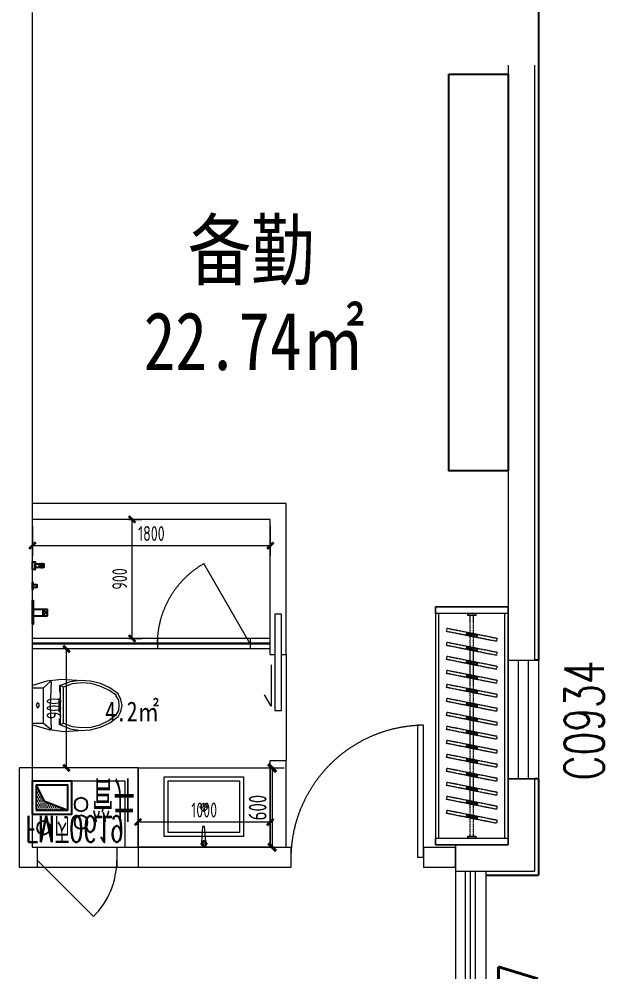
# Model space of a CAD drawing. Header units: millimetres. Extents: x 164760 to 3716174, y -1766400 to 11969.
# Drawn here: x 3556295 to 3560719, y -1753243 to -1746032 of the extents above; entities that cross this region are included whole.
import ezdxf

# ---------------------------------------------------------------- set-up
doc = ezdxf.new("R2010")
doc.units = ezdxf.units.MM
doc.header["$LTSCALE"] = 1000
doc.set_wipeout_variables(frame=1)
for name, pattern in [('DASH', [0.35, 0.25, -0.1]), ('DOT', [0.2, 0.1, -0.1]), ('HIDDEN', [0.375, 0.25, -0.125, 0, 0])]:
    doc.linetypes.add(name, pattern=pattern)
doc.layers.get('0').update_dxf_attribs({"color": 253, "linetype": 'CONTINUOUS'})
doc.layers.get('Defpoints').update_dxf_attribs({"color": 250, "linetype": 'CONTINUOUS', "lineweight": 0})
for name, color, linetype in [('DIM_LEAD', 253, 'CONTINUOUS'), ('FC-Text Annotation', 253, 'CONTINUOUS'), ('FF-FIXT', 253, 'CONTINUOUS'), ('SURFACE', 253, 'CONTINUOUS'), ('VPIPE-污水', 253, 'CONTINUOUS'), ('VPIPE-热给水', 253, 'CONTINUOUS'), ('VPIPE-给水', 253, 'CONTINUOUS'), ('WINDOW_TEXT', 253, 'CONTINUOUS'), ('填充', 253, 'CONTINUOUS'), ('平面家具', 253, 'CONTINUOUS'), ('洁具', 253, 'CONTINUOUS'), ('风道（排气道）', 253, 'CONTINUOUS')]:
    doc.layers.add(name, color=color, linetype=linetype)
for name, color, linetype, lineweight in [('DOOR【门】', 253, 'CONTINUOUS', 0), ('FF-Door【门】', 253, 'CONTINUOUS', 0), ('FF-FIXT【洁具】', 253, 'CONTINUOUS', 0), ('FF-FURN【成品家具】', 253, 'CONTINUOUS', 0), ('FF-FURN【成品家私】', 253, 'CONTINUOUS', 0), ('MK【门槛线】', 253, 'CONTINUOUS', 0), ('RC-Dim【天花尺寸】', 253, 'CONTINUOUS', 0), ('RC-Text【天花文字】', 253, 'CONTINUOUS', 0), ('TXT【平面空间文字】', 253, 'CONTINUOUS', 0), ('WALL', 253, 'CONTINUOUS', 0), ('Wall【墙体】', 253, 'CONTINUOUS', 0), ('Wall【新建墙】', 253, 'CONTINUOUS', 0), ('WINDOW', 253, 'CONTINUOUS', 0), ('Xline【辅助线】', 253, 'CONTINUOUS', 0)]:
    doc.layers.add(name, color=color, linetype=linetype, lineweight=lineweight)
doc.styles.add('-宋体', font='', dxfattribs={"width": 0.8})
doc.styles.add('_TCH_WINDOW', font='SIMPLEX', dxfattribs={"bigfont": 'GBCBIG'})
doc.styles.get("Standard").update_dxf_attribs({"font": 'GBENOR', "bigfont": 'GBCBIG'})
doc.styles.add('SUN', font='romans.shx', dxfattribs={"width": 0.8, "bigfont": 'hzdx.shx'})
doc.styles.add('尺寸标注', font='ARCHS.SHX', dxfattribs={"width": 0.8})
doc.styles.add('文字', font='')
doc.styles.get('-宋体').set_extended_font_data('SimSun')
doc.styles.get('文字').set_extended_font_data('SimSun')
doc.dimstyles.new('海龙1：50', dxfattribs={"dimscale": 50, "dimtxt": 2.5, "dimasz": 1, "dimexe": 1, "dimexo": 1, "dimgap": 0.7, "dimtad": 1, "dimdec": 0, "dimrnd": 5, "dimdsep": 46, "dimtxsty": '尺寸标注', "dimblk": 'ARCHTICK', "dimblk1": 'ARCHTICK', "dimblk2": 'ARCHTICK', "dimcen": 1, "dimclrd": 44, "dimclre": 44, "dimclrt": 2, "dimadec": 0, "dimazin": 0, "dimtfac": 1, "dimtdec": 0, "dimtix": 1, "dimtmove": 2, "dimatfit": 3, "dimldrblk": 'hl_arrow2', "dimfxl": 5, "dimfxlon": 1, "dimarcsym": 0})
doc.dimstyles.new('海龙_1：60', dxfattribs={"dimscale": 60, "dimtxt": 2.25, "dimasz": 1, "dimexe": 1.5, "dimexo": 1, "dimgap": 0.7, "dimtad": 1, "dimdec": 0, "dimrnd": 5, "dimdsep": 46, "dimtxsty": '尺寸标注', "dimblk": 'ARCHTICK', "dimblk1": 'ARCHTICK', "dimblk2": 'ARCHTICK', "dimcen": 1, "dimclrd": 44, "dimclre": 44, "dimclrt": 2, "dimadec": 0, "dimazin": 0, "dimtfac": 1, "dimtdec": 0, "dimtix": 1, "dimtmove": 2, "dimatfit": 3, "dimldrblk": 'hl_arrow2', "dimfxl": 5, "dimfxlon": 1, "dimarcsym": 0})

# ---------------------------------------------------------------- blocks, each defined once
blk = doc.blocks.new('$TCHSYS$WIN2D')
for p, q in [((-0.5, 0.5), (0.5, 0.5)), ((-0.5, 0.5), (-0.5, -0.5)), ((0.5, 0.5), (0.5, -0.5)), ((0.5, 0.1667), (-0.5, 0.1667)), ((0.5, -0.1667), (-0.5, -0.1667)), ((-0.5, -0.5), (0.5, -0.5))]:
    blk.add_line(p, q)
blk = doc.blocks.new('$WINLIB2D$00000005')
for p, q in [((-0.5, 0.5), (0.5, 0.5)), ((-0.5, 0.5), (-0.5, -0.5)), ((0.5, -0.5), (0.5, 0.5)), ((0.5, 0.1667), (-0.5, 0.1667)), ((0.5, 0), (-0.5, 0)), ((0.5, -0.1667), (-0.5, -0.1667)), ((-0.5, -0.5), (0.5, -0.5))]:
    blk.add_line(p, q)
blk = doc.blocks.new('海龙0819133999')
at = {"layer": 'SURFACE'}
for p in [(118.1, 10500), (-281.9, 9840)]:
    blk.add_line(p, (118.1, 9840), dxfattribs=at)
at = {"layer": 'WALL'}
for p, q in [((-111.9, 10500), (-111.9, 10070)), ((88.1, 9870), (88.1, 10500)), ((-511.9, 10070), (-511.9, 9870)), ((-511.9, 10070), (-111.9, 10070)), ((-511.9, 9870), (-311.9, 9870)), ((-311.9, 9870), (88.1, 9870))]:
    blk.add_line(p, q, dxfattribs=at)
at = {"layer": 'Wall【墙体】', "color": 6}
blk.add_line((-511.9, 9900), (-511.9, 10050), dxfattribs=at)
at = {"layer": 'WINDOW'}
ref = blk.add_blockref('$WINLIB2D$00000005', (-396.9, 9000), dxfattribs=dict(at, xscale=1740, yscale=-230, zscale=1740, rotation=270))
ref.add_attrib('A', 'C1727', (111.9, 8263.1), dxfattribs={"layer": 'WINDOW_TEXT', "height": 297.5, "rotation": 90, "style": '_TCH_WINDOW', "width": 0.705882})
blk = doc.blocks.new('海龙0826114458')
for points in [[(-275, 1750), (-275, 1800), (275, 1800), (275, 1750)], [(275, 0), (275, 1800), (-275, 1800), (-275, 0)], [(275, 50), (275, 0), (-275, 0), (-275, 50)]]:
    blk.add_lwpolyline(points, close=True)
at = {"color": 8}
for points in [[(-250, 50), (-250, 1750)], [(250, 50), (250, 1750)]]:
    blk.add_lwpolyline(points, dxfattribs=at)
for points in [[(-30, 1735), (-30, 1750), (30, 1750), (30, 1735)], [(-30, 1735), (-30, 1750), (30, 1750), (30, 1735)], [(30, 65), (30, 50), (-30, 50), (-30, 65)]]:
    blk.add_lwpolyline(points, close=True, dxfattribs=at)
at = {"color": 8, "linetype": 'DASH', "ltscale": 0.006}
for points in [[(-12.5, 65), (-12.5, 1735)], [(12.5, 65), (12.5, 1735)]]:
    blk.add_lwpolyline(points, dxfattribs=at)
for points in [[(186.4, 1538.4), (-191.2, 1613.5), (-186.4, 1638.1), (191.2, 1562.9)], [(36.8, 1568.2), (-41.7, 1583.8), (-36.8, 1608.3), (41.7, 1592.7)], [(38.3, 1575.5), (-40.2, 1591.1), (-38.3, 1600.9), (40.2, 1585.3)], [(186.4, 1432.5), (-191.2, 1507.6), (-186.4, 1532.2), (191.2, 1457.1)], [(36.8, 1462.3), (-41.7, 1477.9), (-36.8, 1502.4), (41.7, 1486.8)], [(38.3, 1469.6), (-40.2, 1485.3), (-38.3, 1495.1), (40.2, 1479.5)], [(186.4, 1326.7), (-191.2, 1401.8), (-186.4, 1426.3), (191.2, 1351.2)], [(36.8, 1356.4), (-41.7, 1372), (-36.8, 1396.5), (41.7, 1380.9)], [(38.3, 1363.8), (-40.2, 1379.4), (-38.3, 1389.2), (40.2, 1373.6)], [(186.4, 1220.8), (-191.2, 1295.9), (-186.4, 1320.4), (191.2, 1245.3)], [(36.8, 1250.5), (-41.7, 1266.1), (-36.8, 1290.7), (41.7, 1275)], [(38.3, 1257.9), (-40.2, 1273.5), (-38.3, 1283.3), (40.2, 1267.7)], [(186.4, 1114.9), (-191.2, 1190), (-186.4, 1214.5), (191.2, 1139.4)], [(36.8, 1144.6), (-41.7, 1160.2), (-36.8, 1184.8), (41.7, 1169.2)], [(38.3, 1152), (-40.2, 1167.6), (-38.3, 1177.4), (40.2, 1161.8)], [(186.4, 1009), (-191.2, 1084.1), (-186.4, 1108.6), (191.2, 1033.5)], [(36.8, 1038.8), (-41.7, 1054.4), (-36.8, 1078.9), (41.7, 1063.3)], [(38.3, 1046.1), (-40.2, 1061.7), (-38.3, 1071.5), (40.2, 1055.9)], [(186.4, 903.1), (-191.2, 978.2), (-186.4, 1002.8), (191.2, 927.6)], [(36.8, 932.9), (-41.7, 948.5), (-36.8, 973), (41.7, 957.4)], [(38.3, 940.2), (-40.2, 955.8), (-38.3, 965.6), (40.2, 950)], [(186.4, 797.2), (-191.2, 872.4), (-186.4, 896.9), (191.2, 821.8)], [(36.8, 827), (-41.7, 842.6), (-36.8, 867.1), (41.7, 851.5)], [(38.3, 834.4), (-40.2, 850), (-38.3, 859.8), (40.2, 844.2)], [(186.4, 691.4), (-191.2, 766.5), (-186.4, 791), (191.2, 715.9)], [(36.8, 721.1), (-41.7, 736.7), (-36.8, 761.2), (41.7, 745.6)], [(38.3, 728.5), (-40.2, 744.1), (-38.3, 753.9), (40.2, 738.3)], [(186.4, 585.5), (-191.2, 660.6), (-186.4, 685.1), (191.2, 610)], [(36.8, 615.2), (-41.7, 630.8), (-36.8, 655.4), (41.7, 639.8)], [(186.4, 479.6), (-191.2, 554.7), (-186.4, 579.2), (191.2, 504.1)], [(38.3, 622.6), (-40.2, 638.2), (-38.3, 648), (40.2, 632.4)], [(36.8, 509.3), (-41.7, 525), (-36.8, 549.5), (41.7, 533.9)], [(38.3, 516.7), (-40.2, 532.3), (-38.3, 542.1), (40.2, 526.5)], [(186.4, 373.7), (-191.2, 448.8), (-186.4, 473.3), (191.2, 398.2)], [(36.8, 403.5), (-41.7, 419.1), (-36.8, 443.6), (41.7, 428)], [(38.3, 410.8), (-40.2, 426.4), (-38.3, 436.2), (40.2, 420.6)], [(186.4, 267.8), (-191.2, 342.9), (-186.4, 367.5), (191.2, 292.4)], [(36.8, 297.6), (-41.7, 313.2), (-36.8, 337.7), (41.7, 322.1)], [(38.3, 304.9), (-40.2, 320.5), (-38.3, 330.4), (40.2, 314.7)], [(186.4, 162), (-191.2, 237.1), (-186.4, 261.6), (191.2, 186.5)], [(36.8, 191.7), (-41.7, 207.3), (-36.8, 231.8), (41.7, 216.2)], [(38.3, 199.1), (-40.2, 214.7), (-38.3, 224.5), (40.2, 208.9)]]:
    blk.add_lwpolyline(points, close=True, dxfattribs=at)
at = {"layer": 'WALL'}
blk.add_line((275, 517.7), (275, 87.7), dxfattribs=at)
blk = doc.blocks.new('A$C78EA0098')
at = {"color": 33, "linetype": 'Continuous'}
for p, q in [((68.5, 375.3), (68.5, 332.3)), ((47, 353.8), (90, 353.8))]:
    blk.add_line(p, q, dxfattribs=at)
for p, q in [((5, 25, 0), (81, 25, 0)), ((81, -25, 0), (81, 25, 0)), ((81, 20, 0), (88, 20, 0)), ((84, 25, 0), (114, 25, 0)), ((84, 20, 0), (84, 25, 0)), ((114, -25, 0), (114, 25, 0)), ((5, -25, 0), (81, -25, 0)), ((81, -20, 0), (88, -20, 0)), ((84, -25, 0), (84, -20, 0)), ((84, -25, 0), (114, -25, 0))]:
    blk.add_line(p, q)
for points in [[(0, 383.8), (20, 383.8), (20, 323.8), (0, 323.8)], [(20, 368.8), (85, 368.8), (85, 338.8), (20, 338.8)], [(0, 226), (3, 226), (3, 174), (0, 174)], [(3, 212.5), (33.5, 212.5), (33.5, 187.5), (3, 187.5)], [(0, 90), (5, 90), (5, -90), (0, -90)]]:
    blk.add_lwpolyline(points, close=True)
for centre, radius in [((68.5, 353.8), 11.5), ((104, 0, 0), 5)]:
    blk.add_circle(centre, radius, dxfattribs=at)
blk.add_arc((57.8, 0, 0), 36.3, 316.39718, 43.60282)
blk = doc.blocks.new('_ArchTick')
at = {"color": 2, "linetype": 'ByBlock', "const_width": 0.4}
blk.add_lwpolyline([(-0.5, -0.5), (0.5, 0.5)], dxfattribs=at)
blk = doc.blocks.new('*D47')
at = {"layer": 'Defpoints', "color": 0, "transparency": 16777216}
for p in [(-5.2, 3045.2), (68.9, 3045.2), (-5.2, 2145.2)]:
    blk.add_point(p, dxfattribs=at)
at = {"layer": 'RC-Dim【天花尺寸】', "color": 44, "lineweight": -2, "transparency": 16777216}
for p, q in [((44.8, 3045.2), (143.9, 3045.2)), ((68.9, 2145.2), (68.9, 3045.2)), ((44.8, 2145.2), (143.9, 2145.2))]:
    blk.add_line(p, q, dxfattribs=at)
at = {"layer": 'RC-Dim【天花尺寸】', "color": 44, "lineweight": -2, "transparency": 16777216, "xscale": 50, "yscale": 50, "zscale": 50}
for p, rotation in [((68.9, 3045.2), 90), ((68.9, 2145.2), 270)]:
    blk.add_blockref('_ArchTick', p, dxfattribs=dict(at, rotation=rotation))
at = {"layer": 'RC-Dim【天花尺寸】', "color": 2, "transparency": 16777216, "insert": (-24.7, 2595.2), "char_height": 112.5, "attachment_point": 5, "rotation": 90, "style": '尺寸标注'}
blk.add_mtext('900', dxfattribs=at)
blk = doc.blocks.new('hl_arrow2')
at = {"color": 2}
blk.add_line((-0.22, 0), (-1, 0), dxfattribs=at)
blk.add_lwpolyline([(-0.22, 0), (-0.86, -0.69), (-0.65, -0.86), (0, 0), (-0.65, 0.86), (-0.86, 0.69)], close=True, dxfattribs=at)
for points in [[(-0.86, 0.69), (-0.65, 0.86), (-0.22, 0), (0, 0)], [(-0.86, -0.69), (-0.65, -0.86), (-0.22, 0), (0, 0)]]:
    blk.add_solid(points, dxfattribs=at)
blk = doc.blocks.new('PQD')
at = {"layer": '填充'}
h = blk.add_hatch(dxfattribs=at)
h.set_pattern_fill('DOTS', color=256, scale=10, style=0)
h.paths.add_polyline_path([(517039.4, 222520.7), (516799.4, 222520.7), (516799.4, 222330.7), (516857.1, 222450.6)])
blk.add_lwpolyline([(516799.4, 222330.7), (516857.1, 222450.6), (517039.4, 222520.7)], dxfattribs=at)
at = {"layer": '风道（排气道）'}
for points in [[(516769.4, 222550.7), (517069.4, 222550.7), (517069.4, 222300.7), (516769.4, 222300.7)], [(516799.4, 222520.7), (517039.4, 222520.7), (517039.4, 222330.7), (516799.4, 222330.7)]]:
    blk.add_lwpolyline(points, close=True, dxfattribs=at)
blk = doc.blocks.new('$DorLib2D$00000114')
at = {"color": 0}
blk.add_line((0.5, 0), (-0.207, 0.707), dxfattribs=at)
blk.add_arc((0.5, 0), 1, 135, 180, dxfattribs=at)
blk = doc.blocks.new('ZL_08130967')
at = {"layer": 'WINDOW'}
for p, q in [((-300, -374.3), (300, -374.3)), ((-300, -374.3), (-300, -524.3)), ((300, -524.3), (300, -374.3)), ((-300, -524.3), (300, -524.3))]:
    blk.add_line(p, q, dxfattribs=at)
at = {"layer": 'WINDOW', "xscale": -600, "yscale": 600, "zscale": -600}
blk.add_blockref('$DorLib2D$00000114', (0, -424.3), dxfattribs=at)
blk = doc.blocks.new('ZL_08155714')
at = {"layer": 'VPIPE-污水'}
blk.add_circle((-129.2, -712), 50, dxfattribs=at)
at = {"layer": 'VPIPE-热给水'}
blk.add_circle((153.9, -888.5), 50, dxfattribs=at)
at = {"layer": 'VPIPE-给水'}
blk.add_circle((153.9, -754.4), 50, dxfattribs=at)
at = {"layer": 'WALL'}
for p, q in [((-314.6, -1164.9), (-314.6, -414.9)), ((-314.6, -414.9), (585.4, -414.9)), ((585.4, -1164.9), (585.4, -414.9)), ((-214.6, -1064.9), (-214.6, -564.9)), ((-214.6, -564.9), (485.4, -564.9)), ((485.4, -1064.9), (485.4, -564.9)), ((485.4, -1064.9), (-214.6, -1064.9)), ((585.4, -1164.9), (-314.6, -1164.9))]:
    blk.add_line(p, q, dxfattribs=at)
at = {"layer": 'WINDOW'}
for p, q in [((-175.1, -414.9), (424.9, -414.9)), ((-175.1, -414.9), (-175.1, -564.9)), ((424.9, -564.9), (424.9, -414.9)), ((-175.1, -564.9), (424.9, -564.9))]:
    blk.add_line(p, q, dxfattribs=at)
at = {"layer": 'DOOR【门】', "rotation": 359.9999999999407}
blk.add_blockref('ZL_08130967', (124.9, -40.7), dxfattribs=at)
at = {"layer": '洁具'}
blk.add_blockref('PQD', (-516984, -223365.7), dxfattribs=at)
at = {"layer": 'TXT【平面空间文字】', "color": 3, "ltscale": 100, "style": 'SUN', "width": 0.6}
blk.add_text('FM丙0619', height=200, dxfattribs=at).set_placement((-262.7, -802.7, 0))
at = {"layer": 'TXT【平面空间文字】', "width": 0.75}
blk.add_text('管井', height=300, dxfattribs=at).set_placement((236.4, -1085.3))
blk = doc.blocks.new('A$C5D954283')
at = {"color": 8}
for p, q in [((-4, 505.5), (-26.2, 505.5)), ((0, 532.1), (0, 509.5)), ((25.8, 505.5), (4, 505.5)), ((0, 501.5), (0, 478.5)), ((-5, 230), (-32.8, 230)), ((0, 235.1), (0, 263.8)), ((0, 225), (0, 196.3)), ((32.3, 230), (5, 230))]:
    blk.add_line(p, q, dxfattribs=at)
at = {"color": 0, "linetype": 'Continuous'}
for p, q in [((-11.2, 374.3), (-17.5, 495.5)), ((15.1, 492.2), (4.8, 374.3)), ((4.8, 374.3), (-11.2, 374.3))]:
    blk.add_line(p, q, dxfattribs=at)
at = {"color": 8, "ltscale": 1000, "const_width": 0.448}
blk.add_lwpolyline([(0, 505.7, -1), (0, 505.3, -1)], format="xyb", close=True, dxfattribs=at)
at = {"color": 0, "linetype": 'Continuous'}
blk.add_lwpolyline([(300, 0), (300, 450), (-300, 450), (-300, 0)], close=True, dxfattribs=at)
at = {"color": 8}
blk.add_lwpolyline([(270, 30), (270, 420), (-270, 420), (-270, 30)], close=True, dxfattribs=at)
at = {"color": 8, "const_width": 0.84}
blk.add_lwpolyline([(0.1, 230.5, -1), (0.1, 229.6, -1)], format="xyb", close=True, dxfattribs=at)
at = {"color": 0, "linetype": 'Continuous'}
blk.add_circle((0, 505.5), 20.2, dxfattribs=at)
at = {"color": 8}
for centre, radius in [((0.3, 505.7), 16.3), ((0, 230), 25.2)]:
    blk.add_circle(centre, radius, dxfattribs=at)
blk = doc.blocks.new('*D48')
at = {"layer": 'Defpoints', "color": 0, "transparency": 16777216}
for p in [(1114.1, 1164.9), (1114.1, 564.9), (1128.4, 564.9)]:
    blk.add_point(p, dxfattribs=at)
at = {"layer": 'Xline【辅助线】', "color": 44, "lineweight": -2, "transparency": 16777216}
for p, q in [((1128.4, 1164.9), (1218.4, 1164.9)), ((1128.4, 1164.9), (1128.4, 564.9)), ((1128.4, 564.9), (1218.4, 564.9))]:
    blk.add_line(p, q, dxfattribs=at)
at = {"layer": 'Xline【辅助线】', "color": 44, "lineweight": -2, "transparency": 16777216, "xscale": 60, "yscale": 60, "zscale": 60}
for p, rotation in [((1128.4, 1164.9), 90), ((1128.4, 564.9), 270)]:
    blk.add_blockref('_ArchTick', p, dxfattribs=dict(at, rotation=rotation))
at = {"layer": 'Xline【辅助线】', "color": 2, "transparency": 16777216, "insert": (1018.9, 864.9), "char_height": 135, "attachment_point": 5, "rotation": 90, "style": '尺寸标注'}
blk.add_mtext('600', dxfattribs=at)
blk = doc.blocks.new('*D49')
at = {"layer": 'Defpoints', "color": 0, "transparency": 16777216}
for p in [(114.1, 755.3), (114.1, 564.9), (1114.1, 564.9)]:
    blk.add_point(p, dxfattribs=at)
at = {"layer": 'RC-Dim【天花尺寸】', "color": 44, "lineweight": -2, "transparency": 16777216}
for p, q in [((114.1, 614.9), (114.1, 830.3)), ((1114.1, 614.9), (1114.1, 830.3)), ((1114.1, 755.3), (114.1, 755.3))]:
    blk.add_line(p, q, dxfattribs=at)
at = {"layer": 'RC-Dim【天花尺寸】', "color": 44, "lineweight": -2, "transparency": 16777216, "xscale": 50, "yscale": 50, "zscale": 50}
for p, rotation in [((114.1, 755.3), 180.0000001288931), ((1114.1, 755.3), 1.288931362e-07)]:
    blk.add_blockref('_ArchTick', p, dxfattribs=dict(at, rotation=rotation))
at = {"layer": 'RC-Dim【天花尺寸】', "color": 2, "transparency": 16777216, "insert": (614.1, 846.5), "char_height": 112.5, "attachment_point": 5, "rotation": 0, "style": '尺寸标注'}
blk.add_mtext('1000', dxfattribs=at)
blk = doc.blocks.new('ZL_08127082')
at = {"layer": 'FF-FIXT【洁具】'}
for p, q in [((-184.1, -108.8), (-150.6, 0)), ((146.4, 0), (-150.6, 0)), ((-133.9, 0), (-133.9, -83.7)), ((133.9, 0), (133.9, -83.7)), ((146.4, 0), (179.9, -117.1)), ((-20.9, -37.7), (-16.7, -33.5)), ((-20.9, -41.8), (-20.9, -37.7)), ((-16.7, -46), (-20.9, -41.8)), ((-16.7, -33.5), (-12.6, -33.5)), ((-12.6, -50.2), (-16.7, -46)), ((-12.6, -33.5), (-4.2, -29.3)), ((4.2, -50.2), (-12.6, -50.2)), ((-4.2, -29.3), (4.2, -33.5)), ((4.2, -33.5), (12.6, -33.5)), ((12.6, -46), (4.2, -50.2)), ((12.6, -33.5), (16.7, -37.7)), ((16.7, -41.8), (12.6, -46)), ((16.7, -37.7), (16.7, -41.8)), ((-196.6, -221.7), (-184.1, -108.8)), ((-133.9, -83.7), (-184.1, -138.1)), ((-179.9, -142.2), (0, -133.9)), ((133.9, -83.7), (-133.9, -83.7)), ((0, -133.9), (0, -138.1)), ((0, -133.9), (175.7, -142.2)), ((133.9, -83.7), (179.9, -138.1)), ((184.1, -133.9), (175.7, -142.2)), ((179.9, -117.1), (196.6, -234.3)), ((184.1, -125.5), (184.1, -133.9)), ((-179.9, -284.5), (-150.6, -213.4)), ((-150.6, -205), (-104.6, -205)), ((-150.6, -213.4), (-150.6, -205)), ((-138.1, -234.3), (-150.6, -213.4)), ((146.4, -213.4), (-150.6, -213.4)), ((-104.6, -205), (-104.6, -213.4)), ((-50.2, -213.4), (-50.2, -200.8)), ((-50.2, -200.8), (46, -200.8)), ((46, -213.4), (-50.2, -213.4)), ((46, -200.8), (46, -213.4)), ((100.4, -205), (100.4, -213.4)), ((146.4, -205), (100.4, -205)), ((133.9, -234.3), (146.4, -213.4)), ((146.4, -213.4), (146.4, -205)), ((146.4, -213.4), (175.7, -284.5)), ((-188.3, -334.7), (-196.6, -221.7)), ((-188.3, -364), (-179.9, -284.5)), ((-163.2, -301.2), (-138.1, -234.3)), ((133.9, -234.3), (-138.1, -234.3)), ((133.9, -234.3), (159, -301.2)), ((175.7, -284.5), (188.3, -364)), ((196.6, -234.3), (188.3, -351.4)), ((-171.5, -372.3), (-163.2, -301.2)), ((159, -301.2), (167.3, -372.3)), ((-184.1, -439.3), (-188.3, -364)), ((-167.3, -443.4), (-171.5, -372.3)), ((167.3, -372.3), (163.2, -443.4)), ((188.3, -364), (184.1, -439.3)), ((-167.3, -514.6), (-184.1, -439.3)), ((-146.4, -510.4), (-167.3, -443.4)), ((163.2, -443.4), (146.4, -510.4)), ((184.1, -439.3), (163.2, -514.6)), ((-133.9, -585.7), (-167.3, -514.6)), ((-117.1, -577.3), (-146.4, -510.4)), ((146.4, -510.4), (113, -577.3)), ((163.2, -514.6), (129.7, -585.7)), ((-87.9, -648.4), (-133.9, -585.7)), ((-75.3, -635.9), (-117.1, -577.3)), ((-46, -669.4), (-87.9, -648.4)), ((-41.8, -652.6), (-75.3, -631.7)), ((75.3, -631.7), (37.7, -652.6)), ((83.7, -648.4), (46, -669.4)), ((113, -577.3), (71.1, -631.7)), ((129.7, -585.7), (83.7, -648.4)), ((0, -677.7), (-46, -669.4)), ((0, -656.8), (-41.8, -652.6)), ((37.7, -652.6), (0, -656.8)), ((46, -669.4), (0, -677.7))]:
    blk.add_line(p, q, dxfattribs=at)
blk = doc.blocks.new('ZL_08123655')
at = {"layer": 'FF-FIXT【洁具】'}
for p, q in [((-184.1, -138.1), (-188.3, -129.7)), ((-179.9, -142.2), (-184.1, -138.1))]:
    blk.add_line(p, q, dxfattribs=at)
at = {"layer": 'DIM_LEAD'}
blk.add_blockref('ZL_08127082', (0, 0), dxfattribs=at)
blk = doc.blocks.new('DOORBLK101')
at = {"layer": 'FF-Door【门】'}
blk.add_line((-0.5, 0), (0, 0.866), dxfattribs=at)
at = {"layer": 'FF-Door【门】', "color": 8, "linetype": 'HIDDEN', "ltscale": 15}
blk.add_arc((-0.5, 0), 1, 0, 60, dxfattribs=at)
blk = doc.blocks.new('*D50')
at = {"layer": 'Defpoints', "color": 0, "transparency": 16777216}
for p in [(-684.7, 3045.2), (1114.1, 3045.2), (1114.1, 2847.1)]:
    blk.add_point(p, dxfattribs=at)
at = {"layer": 'RC-Dim【天花尺寸】', "color": 44, "lineweight": -2, "transparency": 16777216}
for p, q in [((-684.7, 2995.2), (-684.7, 2772.1)), ((1114.1, 2995.2), (1114.1, 2772.1)), ((-684.7, 2847.1), (1114.1, 2847.1))]:
    blk.add_line(p, q, dxfattribs=at)
at = {"layer": 'RC-Dim【天花尺寸】', "color": 44, "lineweight": -2, "transparency": 16777216, "xscale": 50, "yscale": 50, "zscale": 50, "rotation": 180}
blk.add_blockref('_ArchTick', (-684.7, 2847.1), dxfattribs=at)
at = {"layer": 'RC-Dim【天花尺寸】', "color": 44, "lineweight": -2, "transparency": 16777216, "xscale": 50, "yscale": 50, "zscale": 50}
blk.add_blockref('_ArchTick', (1114.1, 2847.1), dxfattribs=at)
at = {"layer": 'RC-Dim【天花尺寸】', "color": 2, "transparency": 16777216, "insert": (214.7, 2938.4), "char_height": 112.5, "attachment_point": 5, "style": '尺寸标注'}
blk.add_mtext('1800', dxfattribs=at)
blk = doc.blocks.new('*D51')
at = {"layer": 'Defpoints', "color": 0, "transparency": 16777216}
for p in [(-427.6, 2065.2), (-399.8, 2065.2), (-399.8, 1164.9)]:
    blk.add_point(p, dxfattribs=at)
at = {"layer": 'RC-Dim【天花尺寸】', "color": 44, "lineweight": -2, "transparency": 16777216}
for p, q in [((-427.6, 2065.2), (-502.6, 2065.2)), ((-427.6, 1164.9), (-427.6, 2065.2)), ((-427.6, 1164.9), (-502.6, 1164.9))]:
    blk.add_line(p, q, dxfattribs=at)
at = {"layer": 'RC-Dim【天花尺寸】', "color": 44, "lineweight": -2, "transparency": 16777216, "xscale": 50, "yscale": 50, "zscale": 50}
for p, rotation in [((-427.6, 2065.2), 90), ((-427.6, 1164.9), 270)]:
    blk.add_blockref('_ArchTick', p, dxfattribs=dict(at, rotation=rotation))
at = {"layer": 'RC-Dim【天花尺寸】', "color": 2, "transparency": 16777216, "insert": (-521.2, 1615.1), "char_height": 112.5, "attachment_point": 5, "rotation": 90, "style": '尺寸标注'}
blk.add_mtext('900', dxfattribs=at)
blk = doc.blocks.new('DOOR_D01')
at = {"layer": 'DOOR【门】'}
blk.add_lwpolyline([(-0.4556, 1), (-0.4556, 0), (-0.5, 0), (-0.5, 1)], close=True, dxfattribs=at)
at = {"layer": 'DOOR【门】', "color": 8, "linetype": 'HIDDEN', "ltscale": 15}
blk.add_arc((-0.5114, -0.0104), 1.0114, 0.59152, 87.46644, dxfattribs=at)
blk = doc.blocks.new('海龙0427195617')
at = {"layer": 'FF-FURN【成品家具】'}
blk.add_line((1234.1, 2022.4), (1234.1, 1222.4), dxfattribs=at)
at = {"layer": 'FF-FURN【成品家私】'}
blk.add_lwpolyline([(1149.1, 1598.9), (1199.1, 1598.9), (1199.1, 2328.9), (1149.1, 2328.9)], close=True, dxfattribs=at)
blk.add_lwpolyline([(1120.5, 1946.1), (1120.5, 1631.8), (1069.7, 1718.8)], dxfattribs=at)
at = {"layer": 'MK【门槛线】'}
for p, q in [((1114.1, 2145.2), (-681.7, 2145.2)), ((261.8, 2145.2), (261.8, 2065.2)), ((961.8, 2145.2), (961.8, 2065.2)), ((1114.1, 2065.2), (-681.7, 2065.2))]:
    blk.add_line(p, q, dxfattribs=at)
at = {"layer": 'Wall【新建墙】', "color": 4}
for p, q in [((1234.1, 3165.2), (-684.7, 3165.2)), ((1234.1, 2022.4), (1234.1, 3165.2)), ((1114.1, 3045.2), (-684.7, 3045.2)), ((1114.1, 2022.4), (1114.1, 3045.2)), ((1114.1, 2022.4), (1149.1, 2022.4)), ((1199.1, 2022.4), (1234.1, 2022.4)), ((1114.1, 564.9), (1114.1, 1222.4)), ((1114.1, 1222.4), (1234.1, 1222.4)), ((1234.1, 564.9), (1234.1, 1222.4))]:
    blk.add_line(p, q, dxfattribs=at)
at = {"layer": 'WINDOW', "linetype": 'Continuous'}
for p, q in [((1114.1, 2110.2), (-681.7, 2110.2)), ((1114.1, 2100.2), (-681.7, 2100.2))]:
    blk.add_line(p, q, dxfattribs=at)
at = {"xscale": -700, "yscale": 700, "zscale": 700}
blk.add_blockref('DOORBLK101', (611.8, 2105.2), dxfattribs=at)
at = {"layer": 'DIM_LEAD', "xscale": -1, "rotation": 90}
blk.add_blockref('ZL_08123655', (-684.7, 1637), dxfattribs=at)
at = {"layer": 'FF-FIXT', "rotation": 359.999999047842}
blk.add_blockref('A$C78EA0098', (-684.7, 2341.6), dxfattribs=at)
at = {"layer": 'FF-FIXT【洁具】', "linetype": 'Continuous', "xscale": -1, "rotation": 180}
blk.add_blockref('A$C5D954283', (612.5, 1097.1), dxfattribs=at)
at = {"layer": 'TXT【平面空间文字】', "color": 6, "linetype": 'Continuous', "xscale": -1, "rotation": 180}
blk.add_blockref('ZL_08155714', (-471.3, 0), dxfattribs=at)
at = {"layer": 'RC-Dim【天花尺寸】'}
for p1, p2, distance, picture, middle in [((-684.7, 3045.2), (1114.1, 3045.2), -198.1, '*D50', (214.7, 2938.4)), ((-5.2, 2145.2), (-5.2, 3045.2), -74.1, '*D47', (-24.7, 2595.2)), ((-399.8, 1164.9), (-399.8, 2065.2), 27.8, '*D51', (-521.2, 1615.1))]:
    dim = blk.add_aligned_dim(p1=p1, p2=p2, distance=distance, dimstyle='海龙1：50', dxfattribs=at)
    dim.commit()
    dim.dimension.update_dxf_attribs({"geometry": picture, "text_midpoint": middle})
at = {"layer": 'FF-FIXT【洁具】', "linetype": 'Continuous'}
blk.add_lwpolyline([(1114.1, 564.9), (114.1, 564.9), (114.1, 1164.9), (1114.1, 1164.9)], close=True, dxfattribs=at)
at = {"layer": 'RC-Dim【天花尺寸】'}
dim = blk.add_aligned_dim(p1=(1114.1, 564.9), p2=(114.1, 564.9), distance=-190.4, dimstyle='海龙1：50', dxfattribs=at)
dim.commit()
dim.dimension.update_dxf_attribs({"geometry": '*D49', "text_midpoint": (614.1, 846.5)})
at = {"layer": 'Xline【辅助线】'}
dim = blk.add_aligned_dim(p1=(1114.1, 1164.9), p2=(1114.1, 564.9), distance=14.3, dimstyle='海龙_1：60', dxfattribs=at)
dim.commit()
dim.dimension.update_dxf_attribs({"geometry": '*D48', "text_midpoint": (1018.9, 864.9)})

msp = doc.modelspace()

# ---------------------------------------------------------------- linework, layer by layer
at = {"layer": 'SURFACE'}
for p, q in [((3560225.3, -1745782.5), (3560225.3, -1750882.5)), ((3560225.3, -1750882.5), (3560195.3, -1750882.5)), ((3560225.3, -1751782.5), (3560195.3, -1751782.5)), ((3560225.3, -1751782.5), (3560225.3, -1752442.5))]:
    msp.add_line(p, q, dxfattribs=at)
at = {"layer": 'WALL'}
for p, q in [((3556395.3, -1745982.5), (3556395.3, -1751850.2)), ((3559995.3, -1746382.5), (3559995.3, -1750882.5)), ((3560195.3, -1750882.5), (3560195.3, -1746382.5)), ((3559995.3, -1750882.5), (3560195.3, -1750882.5)), ((3560195.3, -1751782.5), (3559995.3, -1751782.5)), ((3560195.3, -1752412.5), (3560195.3, -1751782.5))]:
    msp.add_line(p, q, dxfattribs=at)
at = {"layer": 'Wall【墙体】', "color": 6}
for p, q in [((3558353.6, -1752300.2), (3556395.3, -1752300.2)), ((3558353.6, -1752450.2), (3558353.6, -1752300.2)), ((3559595.3, -1752300.2), (3559353.6, -1752300.2)), ((3559353.6, -1752300.2), (3559353.6, -1752450.2)), ((3556395.3, -1752450.2), (3558353.6, -1752450.2)), ((3559353.6, -1752450.2), (3559595.3, -1752450.2))]:
    msp.add_line(p, q, dxfattribs=at)
at = {"layer": '平面家具', "color": 43, "linetype": 'ByBlock'}
msp.add_lwpolyline([(3559545.3, -1746450.2), (3559995.3, -1746450.2), (3559995.3, -1749451.9), (3559545.3, -1749451.9)], close=True, dxfattribs=at)

# ---------------------------------------------------------------- block references
at = {"xscale": -1000, "yscale": 1000, "zscale": 1000}
msp.add_blockref('DOOR_D01', (3558853.6, -1752375.2), dxfattribs=at)
at = {"layer": 'RC-Text【天花文字】'}
for name, p in [('海龙0826114458', (3559720.3, -1752280.2)), ('海龙0819133999', (3560107.2, -1762350.2))]:
    msp.add_blockref(name, p, dxfattribs=at)
at = {"layer": 'WINDOW'}
ref = msp.add_blockref('$TCHSYS$WIN2D', (3560110.3, -1751332.5), dxfattribs=dict(at, xscale=900, yscale=-230, zscale=900, rotation=270))
ref.add_attrib('A', 'C0934', (3560719, -1751794), dxfattribs={"layer": 'WINDOW_TEXT', "height": 297.5, "rotation": 90, "style": '_TCH_WINDOW', "width": 0.705882})

# ---------------------------------------------------------------- texts
at = {"layer": 'FC-Text Annotation', "style": '文字', "width": 0.8}
for s, p in [('备勤', (3557572, -1747999.8)), ('22.74㎡', (3557238.5, -1748687.5))]:
    msp.add_text(s, height=438.58, dxfattribs=at).set_placement(p)

# ---------------------------------------------------------------- next in the draw order: block references
at = {"layer": 'Xline【辅助线】'}
msp.add_blockref('海龙0427195617', (3557081.2, -1752864), dxfattribs=at)

# ---------------------------------------------------------------- next in the draw order: texts
at = {"layer": 'TXT【平面空间文字】', "style": '-宋体', "width": 0.8}
msp.add_text('4.2㎡', height=150, dxfattribs=at).set_placement((3556946.6, -1751346.1))

doc.saveas('drawing.dxf')
